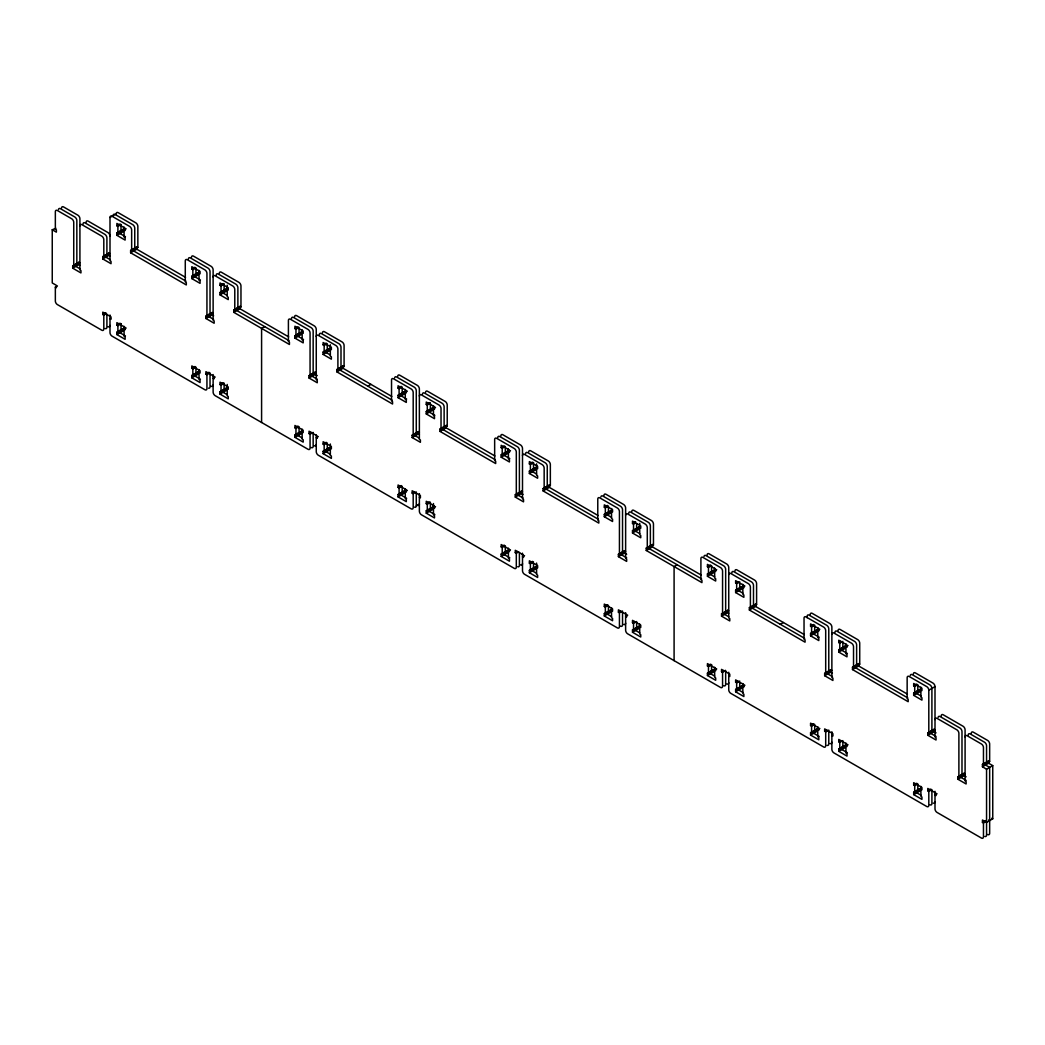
<?xml version="1.0" encoding="UTF-8"?>
<svg xmlns="http://www.w3.org/2000/svg" width="1045" height="1045" viewBox="0 0 1045 1045"><rect width="100%" height="100%" fill="white"/><g stroke="black" fill="none" stroke-linecap="round" stroke-linejoin="round"><path stroke-width="1.5" d="M261.59 422.48L261.59 328.404L264.685 326.615M674.09 660.636L674.09 566.56L677.186 564.77M105.872 313.918L103.808 315.107L103.808 329.005A2.913 1.685 60 0 1 101.744 330.194L57.41 304.591A2.913 1.685 60 0 1 55.346 301.012L55.346 287.127L56.378 287.715L56.378 285.337L52.25 282.96L52.25 229.769L55.855 228.28M102.776 256.561L103.808 257.161L109.999 253.582L108.967 252.981L102.776 256.561L102.776 258.938L111.031 263.706L111.031 261.328L109.999 260.727L109.999 217.464L112.063 216.276L129.593 226.399A2.913 1.685 60 0 1 131.657 229.965L131.657 251.009L130.625 250.408L130.625 252.785L186.31 284.945L186.31 282.555L185.278 281.967L185.278 260.923A2.913 1.685 60 0 1 187.342 259.735L204.872 269.858A2.913 1.685 60 0 1 206.936 273.424L206.936 316.7L205.904 316.099L205.904 318.477L214.16 323.245L214.16 320.867L213.128 320.266L213.128 269.858A2.913 1.685 60 0 0 211.064 266.279L193.534 256.169A2.913 1.685 60 0 0 191.47 257.357M124.094 227.105L124.094 237.111L125.126 237.711L125.126 240.089L116.87 235.321L116.87 232.944L123.062 229.364L125.126 230.566L125.126 228.176L116.87 223.421L116.87 225.798L119.966 224.009L120.998 224.61L120.998 231.755L119.966 231.154L119.966 233.531L125.465 236.719M116.87 225.798L117.902 226.399L120.998 224.61M116.87 232.944L117.902 233.531L126.158 228.777M116.87 235.321L123.062 231.755L123.062 229.364M72.706 265.783L78.884 262.217L79.916 262.817L73.738 266.384L72.706 265.783L72.706 268.173L80.948 272.928L80.948 270.55L79.916 269.963L79.916 218.758A2.913 1.685 60 0 0 77.852 215.179L63.588 206.949A2.913 1.685 60 0 0 61.537 208.138M72.706 268.173L78.884 264.594L79.916 265.195M102.776 258.938L108.967 255.372L109.999 255.96M55.346 287.127L57.41 285.938M130.625 250.408L136.817 246.829L137.849 247.43L137.849 226.399A2.913 1.685 60 0 0 135.785 222.82L118.255 212.697A2.913 1.685 60 0 0 116.191 213.885L113.095 215.675A2.913 1.685 60 0 1 115.159 214.486L132.689 224.61A2.913 1.685 60 0 1 134.753 228.176L134.753 249.219L133.721 248.619L133.721 251.009L185.932 281.144M131.657 251.009L137.849 247.43M130.625 252.785L136.817 249.219L185.54 277.343M109.999 318.686L111.031 319.274L111.031 316.896L102.776 312.128L102.776 314.506L105.872 312.729M199.033 270.368L199.033 280.373L200.065 280.974L200.065 283.352L191.81 278.584L191.81 276.207L198.001 272.64L200.065 273.829L200.065 271.439L191.81 266.684L191.81 269.061L194.906 267.272M191.81 269.061L192.842 269.662L195.938 267.873L195.938 275.018L194.906 274.417L194.906 276.807L200.405 279.982M191.81 276.207L192.842 276.807L199.033 273.228M191.81 278.584L198.001 275.018L198.001 272.64M124.094 326.34L124.094 336.346L125.126 336.934L125.126 339.325L116.87 334.557L116.87 332.179L123.062 328.6L125.126 329.789L125.126 327.412L116.87 322.644L116.87 325.034L119.966 323.245L120.998 323.845L120.998 330.991L119.966 330.39L119.966 332.767L125.465 335.941M116.87 325.034L117.902 325.622L120.998 323.845M116.87 332.179L117.902 332.767L126.158 328.012M116.87 334.557L123.062 330.991L123.062 328.6M227.222 285.22L227.222 296.649L228.254 297.25L228.254 299.628L219.999 294.86L219.999 292.482L226.19 288.903L228.254 290.105L228.254 287.715L219.999 282.96L219.999 285.337L223.094 283.548L224.126 284.149L224.126 291.294L223.094 290.693L223.094 293.07L227.222 295.461M219.999 285.337L221.031 285.938L224.126 284.149M219.999 292.482L221.031 293.07L227.222 289.504M219.999 294.86L226.19 291.294L226.19 288.903M205.904 316.099L212.096 312.52L213.128 313.121L206.936 316.7M205.904 318.477L212.096 314.911L213.637 315.799M310.065 376.239L316.256 372.66L315.224 372.059L309.033 375.638L310.065 376.239L310.065 332.963A2.913 1.685 60 0 0 308.001 329.397L290.471 319.274A2.913 1.685 60 0 0 288.407 320.462L288.407 341.506L289.439 342.094L289.439 344.484L233.753 312.324L233.753 309.947L239.932 306.368L240.964 306.969L240.964 285.938A2.913 1.685 60 0 0 238.9 282.359L221.37 272.236A2.913 1.685 60 0 0 219.319 273.215M233.753 309.947L234.785 310.548L240.964 306.969M233.753 312.324L239.932 308.758L288.668 336.882M199.033 369.603L199.033 379.609L200.065 380.197L200.065 382.588L191.81 377.82L191.81 375.442L198.001 371.863L200.065 373.052L200.065 370.675L191.81 365.92L191.81 368.297L194.906 366.508M191.81 368.297L192.842 368.885L195.938 367.108L195.938 374.254L194.906 373.653L194.906 376.03L200.405 379.204M191.81 375.442L192.842 376.03L199.033 372.464M191.81 377.82L198.001 374.254L198.001 371.863M215.192 377.023L213.128 378.225L214.16 378.812L214.16 376.435L205.904 371.667L205.904 374.045L209 372.268M205.904 374.045L206.936 374.646L210.032 372.856M303.533 339.52L298.034 336.346L298.034 333.956L299.066 334.557L299.066 327.412L295.97 329.201L294.938 328.6L298.034 326.811M302.162 329.906L302.162 339.912L303.194 340.513L303.194 342.891L294.938 338.123L294.938 335.745L301.13 332.179L303.194 333.368L303.194 330.978L294.938 326.223L294.938 328.6M294.938 335.745L295.97 336.346L302.162 332.767M294.938 338.123L301.13 334.557L301.13 332.179M227.222 384.455L227.222 395.885L228.254 396.473L228.254 398.863L219.999 394.096L219.999 391.718L226.19 388.139L228.254 389.328L228.254 386.95L219.999 382.183L219.999 384.573L223.094 382.784L224.126 383.384L224.126 390.516L223.094 389.929L223.094 392.306L227.222 394.697M219.999 384.573L221.031 385.161L224.126 383.384M219.999 391.718L221.031 392.306L227.222 388.74M219.999 394.096L226.19 390.53L226.19 388.139M323.127 344.876L323.127 342.499L331.369 347.253L331.369 349.644L329.319 348.442L323.127 352.021L324.159 352.609L324.159 345.477L323.127 344.876L326.223 343.087M324.159 345.477L326.223 344.275M324.159 352.609L330.338 349.043M330.338 344.759L330.338 356.188L331.369 356.789L331.369 359.166L323.127 354.399L329.319 350.833L329.319 348.442M294.599 316.896A2.913 1.685 60 0 1 296.662 315.695L314.192 325.818A2.913 1.685 60 0 1 316.256 329.397L316.256 379.805L317.275 380.406L317.275 382.784L309.033 378.016L315.224 374.45L315.224 372.059M397.714 376.435A2.913 1.685 60 0 1 399.778 375.233L417.308 385.357A2.913 1.685 60 0 1 419.372 388.936L419.372 439.344L420.403 439.945L420.403 442.322L412.161 437.555L412.161 435.177L413.193 435.778L413.193 392.502A2.913 1.685 60 0 0 411.129 388.936L393.599 378.812A2.913 1.685 60 0 0 391.535 380.001L391.535 401.045L392.567 401.633L392.567 404.023L336.869 371.863L336.869 369.486L343.06 365.907L344.092 366.508L344.092 345.477A2.913 1.685 60 0 0 342.028 341.898L324.499 331.774A2.913 1.685 60 0 0 322.448 332.754M336.869 369.486L337.901 370.074L344.092 366.508M336.869 371.863L343.06 368.297L391.784 396.421M302.162 437.959L298.034 435.569L298.034 433.192L299.066 433.793L299.066 426.647L295.97 428.424L294.938 427.836L298.034 426.046M367.814 386.154L370.91 384.364M302.162 429.142L302.162 439.148L303.194 439.736L303.194 442.126L294.938 437.359L294.938 434.981L301.13 431.402L303.194 432.591L303.194 430.213L294.938 425.459L294.938 427.836M294.938 434.981L295.97 435.569L302.162 432.003M294.938 437.359L301.13 433.793L301.13 431.402M318.307 436.562L316.256 437.764L317.275 438.351L317.275 435.974L309.033 431.206L309.033 433.584L311.096 432.395M213.128 374.541L213.128 392.11A2.913 1.685 60 0 0 215.192 395.689L308.001 449.272A2.913 1.685 60 0 0 310.065 448.083L310.065 434.184L313.16 432.395M398.067 388.139L398.067 385.762L406.309 390.516L406.309 392.907L404.245 391.718L398.067 395.284L399.099 395.885L399.099 388.74L398.067 388.139L401.162 386.35M399.099 388.74L402.181 386.95L402.181 394.096L401.162 393.495L401.162 395.885L406.662 399.059M399.099 395.885L407.341 391.117M405.277 389.445L405.277 399.451L406.309 400.052L406.309 402.429L398.067 397.662L404.245 394.096L404.245 391.718M323.127 444.112L323.127 441.721L331.369 446.489L331.369 448.867L329.319 447.678L323.127 451.257L324.159 451.845L324.159 444.7L323.127 444.112L326.223 442.322M324.159 444.7L326.223 443.511M324.159 451.845L330.338 448.279M330.338 443.994L330.338 455.424L331.369 456.012L331.369 458.402L323.127 453.634L329.319 450.055L329.319 447.678M433.466 405.721L433.466 415.727L434.498 416.328L434.498 418.705L426.255 413.938L426.255 411.56L432.434 407.981L434.498 409.183L434.498 406.792L426.255 402.038L426.255 404.415L429.338 402.625L430.37 403.226L430.37 410.372L429.338 409.771L429.338 412.148L434.838 415.335M426.255 404.415L427.287 405.003L430.37 403.226M426.255 411.56L427.287 412.148L435.53 407.393M426.255 413.938L432.434 410.372L432.434 407.981M412.161 435.177L418.34 431.598L419.372 432.199L413.193 435.778M412.161 437.555L418.34 433.988L419.372 434.576M500.842 435.974A2.913 1.685 60 0 1 502.906 434.772L520.436 444.896A2.913 1.685 60 0 1 522.5 448.475L522.5 498.883L523.532 499.484L523.532 501.861L515.276 497.093L515.276 494.716L516.308 495.304L516.308 452.041A2.913 1.685 60 0 0 514.245 448.475L496.715 438.351A2.913 1.685 60 0 0 494.651 439.54L494.651 460.584L495.683 461.172L495.683 463.562L439.997 431.402L439.997 429.025L446.189 425.446L447.221 426.046L447.221 405.016A2.913 1.685 60 0 0 445.157 401.437L427.627 391.313A2.913 1.685 60 0 0 425.576 392.293M439.997 429.025L441.029 429.613L447.221 426.046M439.997 431.402L446.189 427.836L494.912 455.96M398.067 487.375L398.067 484.998L406.309 489.752L406.309 492.13L404.245 490.941L398.067 494.52L399.099 495.108L399.099 487.963L398.067 487.375L401.162 485.585M399.099 487.963L402.181 486.186L402.181 493.331L401.162 492.731L401.162 495.108L398.067 496.897L406.309 501.665L406.309 499.275L405.277 498.687L405.277 488.681M399.099 495.108L407.341 490.353M419.372 497.289L420.403 497.89L420.403 495.513L412.161 490.745L412.161 493.122L414.225 491.934M412.161 493.122L413.193 493.723L416.276 491.934L416.276 505.832A2.913 1.685 60 0 1 414.408 507.112M508.406 448.984L508.406 458.99L509.437 459.591L509.437 461.968L501.182 457.201L501.182 454.823L507.374 451.257L509.437 452.446L509.437 450.055L501.182 445.301L501.182 447.678L504.278 445.888M501.182 447.678L502.214 448.279L505.31 446.489L505.31 453.634L504.278 453.034L504.278 455.424L509.777 458.598M501.182 454.823L502.214 455.424L510.469 450.656M416.276 505.832L419.372 504.043A2.913 1.685 60 0 1 417.308 505.231M501.182 457.201L507.374 453.634L507.374 451.257M433.466 503.533L433.466 514.963L434.498 515.551L434.498 517.941L426.255 513.173L426.255 510.796L432.434 507.217L434.498 508.406L434.498 506.028L426.255 501.26L426.255 503.651L429.338 501.861L430.37 502.462L430.37 509.594L429.338 509.006L429.338 511.384L434.838 514.558M426.255 503.651L427.287 504.239L430.37 502.462M426.255 510.796L427.287 511.384L435.53 506.629M426.255 513.173L432.434 509.594L432.434 507.217M536.594 463.836L536.594 475.266L537.626 475.854L537.626 478.244L529.371 473.476L529.371 471.099L535.562 467.52L537.626 468.722L537.626 466.331L529.371 461.577L529.371 463.954L532.467 462.164L533.499 462.765L533.499 469.91L532.467 469.309L532.467 471.687L536.594 474.077M529.371 463.954L530.403 464.542L533.499 462.765M529.371 471.099L530.403 471.687L536.594 468.121M529.371 473.476L535.562 469.91L535.562 467.52M515.276 494.716L521.468 491.137L522.5 491.738L516.308 495.304M515.276 497.093L521.468 493.527L523.009 494.416M603.971 495.513A2.913 1.685 60 0 1 606.035 494.311L623.565 504.435A2.913 1.685 60 0 1 625.628 508.014L625.628 558.422L626.66 559.023L626.66 561.4L618.405 556.632L618.405 554.255L619.437 554.843L619.437 511.58A2.913 1.685 60 0 0 617.373 508.014L599.843 497.89A2.913 1.685 60 0 0 597.779 499.079L597.779 520.123L598.811 520.71L598.811 523.101L543.126 490.941L543.126 488.564L549.317 484.984L550.349 485.585L550.349 464.542A2.913 1.685 60 0 0 548.285 460.976L530.755 450.852A2.913 1.685 60 0 0 528.692 452.041M543.126 488.564L544.158 489.151L550.349 485.585M543.126 490.941L549.317 487.375L598.04 515.498M508.406 548.22L508.406 558.226L509.437 558.814L509.437 561.204L501.182 556.436L501.182 554.059L507.374 550.48L509.437 551.669L509.437 549.291L501.182 544.536L501.182 546.914L504.278 545.124M501.182 546.914L502.214 547.502L505.31 545.725L505.31 552.87L504.278 552.269L504.278 554.647L509.777 557.821M501.182 554.059L502.214 554.647L510.469 549.892M501.182 556.436L507.374 552.87L507.374 550.48M524.564 555.64L522.5 556.828L523.532 557.429L523.532 555.052L515.276 550.284L515.276 552.661L517.34 551.473M515.276 552.661L516.308 553.262L518.372 552.073M611.534 508.523L611.534 518.529L612.566 519.13L612.566 521.507L604.31 516.739L604.31 514.362L610.502 510.796L612.566 511.985L612.566 509.594L604.31 504.839L604.31 507.217L607.406 505.427M604.31 507.217L605.342 507.818L608.438 506.028L608.438 513.173L607.406 512.572L607.406 514.963L611.534 517.34M604.31 514.362L605.342 514.963L611.534 511.384M604.31 516.739L610.502 513.173L610.502 510.796M529.371 563.19L532.467 561.4L533.499 561.988L530.403 563.778L529.371 563.19L529.371 560.799L537.626 565.567L537.626 567.944L535.562 566.756L529.371 570.335L529.371 572.712L537.626 577.48L537.626 575.09L536.594 574.502L536.594 563.072M529.371 570.335L530.403 570.923L536.594 567.357M529.371 572.712L535.562 569.133L535.562 566.756M632.499 523.493L632.499 521.115L640.755 525.87L640.755 528.261L638.691 527.059L632.499 530.638L633.531 531.226L633.531 524.081L632.499 523.493L635.595 521.703M633.531 524.081L635.595 522.892M633.531 531.226L639.723 527.66M639.723 523.375L639.723 534.805L640.755 535.406L640.755 537.783L632.499 533.015L638.691 529.449L638.691 527.059M618.405 554.255L624.596 550.676L625.628 551.277L619.437 554.843M618.405 556.632L624.596 553.066L626.66 554.255M722.565 614.382L728.744 610.816L727.725 610.215L721.533 613.794L722.565 614.382L722.565 571.119A2.913 1.685 60 0 0 720.501 567.553L702.971 557.429A2.913 1.685 60 0 0 700.908 558.618L700.908 579.661L701.94 580.249L701.94 582.64L646.254 550.48L646.254 548.102L652.433 544.523L653.465 545.124L653.465 524.081A2.913 1.685 60 0 0 651.401 520.514L633.871 510.391A2.913 1.685 60 0 0 631.807 511.58M646.254 548.102L647.286 548.69L653.465 545.124M646.254 550.48L652.433 546.914L701.169 575.037M611.534 607.759L611.534 617.765L612.566 618.353L612.566 620.743L604.31 615.975L604.31 613.598L610.502 610.019L612.566 611.207L612.566 608.83L604.31 604.062L604.31 606.453L607.406 604.663M604.31 606.453L605.342 607.04L607.406 605.852M604.31 613.598L605.342 614.186L611.534 610.62M604.31 615.975L610.502 612.409L610.502 610.019M627.692 615.178L625.628 616.367L626.66 616.968L626.66 614.591L618.405 609.823L618.405 612.2L620.469 611.011M618.405 612.2L619.437 612.801L622.533 611.011M707.439 566.756L707.439 564.378L715.681 569.133L715.681 571.524L713.63 570.335L707.439 573.901L708.471 574.502L708.471 567.357L707.439 566.756L710.535 564.966M708.471 567.357L710.535 566.155M708.471 574.502L716.713 569.734M714.662 568.062L714.662 578.068L715.681 578.669L715.681 581.046L707.439 576.278L713.63 572.712L713.63 570.335M632.499 622.729L632.499 620.338L640.755 625.106L640.755 627.483L638.691 626.295L632.499 629.874L633.531 630.462L633.531 623.316L632.499 622.729L634.563 621.527M633.531 623.316L636.627 621.527L636.627 628.672L635.595 628.084L635.595 630.462L639.723 632.852M633.531 630.462L639.723 626.895M639.723 624.035L639.723 634.041L640.755 634.628L640.755 637.019L632.499 632.251L638.691 628.672L638.691 626.295M735.628 583.032L735.628 580.654L743.87 585.409L743.87 587.799L741.806 586.598L735.628 590.177L736.66 590.765L736.66 583.619L735.628 583.032L737.692 581.843M736.66 583.619L739.755 581.843M736.66 590.765L744.902 586.01M742.838 584.338L742.838 594.344L743.87 594.932L743.87 597.322L735.628 592.554L741.806 588.988L741.806 586.598M707.099 555.052A2.913 1.685 60 0 1 709.15 553.85L726.693 563.973A2.913 1.685 60 0 1 728.744 567.553L728.744 617.961L729.776 618.562L729.776 620.939L721.533 616.171L727.725 612.605L727.725 610.215M810.215 614.591A2.913 1.685 60 0 1 812.279 613.389L829.808 623.512A2.913 1.685 60 0 1 831.872 627.091L831.872 677.5L832.904 678.101L832.904 680.478L824.662 675.71L824.662 673.333L825.694 673.92L825.694 630.658A2.913 1.685 60 0 0 823.63 627.091L806.1 616.968A2.913 1.685 60 0 0 804.036 618.157L804.036 639.2L805.068 639.788L805.068 642.179L749.369 610.019L749.369 607.641L755.561 604.062L756.593 604.663L756.593 583.619A2.913 1.685 60 0 0 754.529 580.053L736.999 569.93A2.913 1.685 60 0 0 734.935 571.119M749.369 607.641L750.401 608.229L756.593 604.663M749.369 610.019L755.561 606.453L804.284 634.576M707.439 665.992L707.439 663.601L715.681 668.369L715.681 670.746L713.63 669.558L707.439 673.137L708.471 673.725L708.471 666.579L707.439 665.992L710.535 664.202L711.567 664.803L711.567 671.948L710.535 671.347L710.535 673.725L714.662 676.115M780.315 624.309L783.41 622.52M708.471 666.579L711.567 664.803M708.471 673.725L716.713 668.97M714.662 667.298L714.662 677.304L715.681 677.891L715.681 680.282L707.439 675.514L713.63 671.948L713.63 669.558M625.628 612.697L625.628 630.266A2.913 1.685 60 0 0 627.692 633.832L720.501 687.427A2.913 1.685 60 0 0 722.565 686.238L722.565 672.34L721.533 671.739L723.597 670.55M722.565 672.34L725.334 670.368M817.778 627.601L817.778 637.607L818.81 638.208L818.81 640.585L810.567 635.817L810.567 633.44L816.746 629.874L818.81 631.062L818.81 628.672L810.567 623.917L810.567 626.295L813.663 624.505M810.567 626.295L811.599 626.895L813.663 625.694M810.567 633.44L811.599 634.041L819.842 629.273M810.567 635.817L816.746 632.251L816.746 629.874M735.628 682.267L735.628 679.877L743.87 684.645L743.87 687.022L741.806 685.833L735.628 689.413L736.66 690L736.66 682.855L735.628 682.267L737.692 681.066M736.66 682.855L739.755 681.066M736.66 690L744.902 685.246M742.838 683.574L742.838 693.58L743.87 694.167L743.87 696.558L735.628 691.79L741.806 688.211L741.806 685.833M845.967 643.877L845.967 653.883L846.999 654.47L846.999 656.861L838.756 652.093L838.756 649.716L844.935 646.137L846.999 647.338L846.999 644.948L838.756 640.193L838.756 642.57L840.807 641.382M838.756 642.57L839.788 643.158L842.871 641.382M838.756 649.716L839.788 650.303L848.031 645.549M838.756 652.093L844.935 648.527L844.935 646.137M824.662 673.333L830.84 669.754L831.872 670.354L825.694 673.92M824.662 675.71L830.84 672.144L832.395 673.032M913.343 674.13A2.913 1.685 60 0 1 915.407 672.928L932.937 683.051A2.913 1.685 60 0 1 935.001 686.63L935.001 737.038L936.033 737.626L936.033 740.017L927.777 735.249L927.777 732.872L928.809 733.459L928.809 690.196A2.913 1.685 60 0 0 926.745 686.63L909.215 676.507A2.913 1.685 60 0 0 907.151 677.696L907.151 698.739L908.183 699.327L908.183 701.704L852.498 669.558L852.498 667.18L858.69 663.601L859.721 664.202L859.721 643.158A2.913 1.685 60 0 0 857.658 639.592L840.128 629.469A2.913 1.685 60 0 0 838.064 630.658M852.498 667.18L853.53 667.768L859.721 664.202M852.498 669.558L858.69 665.992L907.413 694.115M817.778 726.837L817.778 736.843L818.81 737.43L818.81 739.821L810.567 735.053L810.567 732.676L816.746 729.096L818.81 730.285L818.81 727.908L810.567 723.14L810.567 725.53L813.663 723.741M810.567 725.53L811.599 726.118L813.663 724.93M810.567 732.676L811.599 733.263L819.842 728.509M810.567 735.053L816.746 731.487L816.746 729.096M831.872 735.445L832.904 736.046L832.904 733.668L824.662 728.901L824.662 731.278L826.726 730.089M824.662 731.278L825.694 731.879L828.776 730.089L828.776 743.988A2.913 1.685 60 0 1 827.091 745.346M920.906 687.14L920.906 697.146L921.938 697.746L921.938 700.124L913.683 695.356L913.683 692.979L919.874 689.413L921.938 690.601L921.938 688.211L913.683 683.456L913.683 685.833L916.779 684.044M913.683 685.833L914.715 686.434L916.779 685.233M913.683 692.979L914.715 693.58L920.906 690M913.683 695.356L919.874 691.79L919.874 689.413M845.967 743.113L845.967 753.118L846.999 753.706L846.999 756.097L838.756 751.329L838.756 748.952L844.935 745.372L846.999 746.561L846.999 744.184L838.756 739.416L838.756 741.806L840.807 740.605M928.809 690.196L935.001 686.63M838.756 741.806L839.788 742.394L842.871 740.605M838.756 748.952L839.788 749.539L848.031 744.785M838.756 751.329L844.935 747.75L844.935 745.372M927.777 732.872L933.969 729.292L935.001 729.893L928.809 733.459M927.777 735.249L933.969 731.683L936.033 732.872M920.906 786.376L920.906 796.381L921.938 796.969L921.938 799.36L913.683 794.592L913.683 792.214L919.874 788.635L921.938 789.824L921.938 787.447L913.683 782.679L913.683 785.069L916.779 783.28M913.683 785.069L914.715 785.657L916.779 784.468M913.683 792.214L914.715 792.802L920.906 789.236M913.683 794.592L919.874 791.026L919.874 788.635M937.065 793.795L935.001 794.984L936.033 795.585L936.033 793.207L927.777 788.439L927.777 790.817L930.873 789.04M927.777 790.817L928.809 791.418L931.905 789.628M957.86 776.827L964.052 773.261L965.084 773.849L958.892 777.428L957.86 776.827L957.86 779.217L966.116 783.972L966.116 781.595L965.084 780.994L965.084 729.789A2.913 1.685 60 0 0 963.02 726.223L943.256 714.806A2.913 1.685 60 0 0 941.192 715.995M985.526 821.788L983.463 822.977L982.444 822.376L982.444 819.998L986.558 822.376L992.75 818.81L992.75 765.619L986.558 769.185L982.444 766.808L982.444 764.431L988.622 760.851L989.654 761.452L989.654 743.988A2.913 1.685 60 0 0 987.59 740.409L973.326 732.179A2.913 1.685 60 0 0 971.262 733.368M957.86 779.217L964.052 775.638L966.116 776.827M982.444 764.431L983.463 765.018L989.654 761.452M982.444 766.808L988.622 763.229L992.75 765.619M982.444 822.376L985.526 820.586M330.338 355L326.223 352.609L326.223 350.232L327.255 350.833L327.255 343.687M639.723 533.616L635.595 531.226L635.595 528.848L636.627 529.449L636.627 523.728M714.662 576.879L710.535 574.502L710.535 572.111L711.567 572.712L711.567 565.567M742.838 593.155L738.724 590.765L738.724 588.387L739.755 588.988L739.755 583.267M819.162 637.215L813.663 634.041L813.663 631.65L814.682 632.251L814.682 625.106M847.338 653.491L841.839 650.303L841.839 647.926L842.871 648.527L842.871 642.806M920.906 695.957L916.779 693.58L916.779 691.189L917.81 691.79L917.81 684.645M289.047 340.683L236.849 310.548L236.849 308.157L237.881 308.758L237.881 287.715A2.913 1.685 60 0 0 235.817 284.149L218.274 274.025A2.913 1.685 60 0 0 216.224 275.214M392.175 400.222L339.965 370.074L339.965 367.696L340.997 368.297L340.997 347.253A2.913 1.685 60 0 0 338.933 343.687L321.403 333.564A2.913 1.685 60 0 0 319.339 334.753M495.304 459.761L443.093 429.613L443.093 427.235L444.125 427.836L444.125 406.792A2.913 1.685 60 0 0 442.061 403.226L424.531 393.103A2.913 1.685 60 0 0 422.467 394.292M598.419 519.3L546.221 489.151L546.221 486.774L547.253 487.375L547.253 466.331A2.913 1.685 60 0 0 545.19 462.765L527.66 452.642A2.913 1.685 60 0 0 525.596 453.83M701.548 578.839L649.35 548.69L649.35 546.313L650.369 546.914L650.369 525.87A2.913 1.685 60 0 0 648.318 522.304L630.775 512.181A2.913 1.685 60 0 0 628.724 513.369M804.676 638.377L752.465 608.229L752.465 605.852L753.497 606.453L753.497 585.409A2.913 1.685 60 0 0 751.433 581.843L733.904 571.719A2.913 1.685 60 0 0 731.84 572.908M907.805 697.916L855.594 667.768L855.594 665.391L856.626 665.992L856.626 644.948A2.913 1.685 60 0 0 854.562 641.382L837.032 631.258A2.913 1.685 60 0 0 834.968 632.447M315.224 374.45L317.275 375.638M727.725 612.605L728.744 613.193M109.999 259.539L105.872 257.161L105.872 254.771L106.903 255.372L106.903 237.907A2.913 1.685 60 0 0 104.84 234.328L85.076 222.925A2.913 1.685 60 0 0 83.012 224.113M213.637 319.378L209 316.7L209 314.31L210.032 314.911L210.032 271.648A2.913 1.685 60 0 0 207.968 268.069L190.438 257.945A2.913 1.685 60 0 0 188.374 259.134M317.275 379.204L312.128 376.239L312.128 373.849L313.16 374.45L313.16 331.187A2.913 1.685 60 0 0 311.096 327.608L293.567 317.484A2.913 1.685 60 0 0 291.503 318.673M419.372 438.155L415.244 435.778L415.244 433.388L416.276 433.988L416.276 390.725A2.913 1.685 60 0 0 414.225 387.146L396.682 377.023A2.913 1.685 60 0 0 394.657 377.807M523.009 497.995L518.372 495.317L518.372 492.926L519.404 493.527L519.404 450.264A2.913 1.685 60 0 0 517.34 446.685L499.81 436.562A2.913 1.685 60 0 0 497.747 437.75M626.66 557.821L621.501 554.843L621.501 552.465L622.533 553.066L622.533 509.803A2.913 1.685 60 0 0 620.469 506.224L602.939 496.101A2.913 1.685 60 0 0 600.914 496.884M728.744 616.772L724.629 614.382L724.629 612.004L725.661 612.605L725.661 569.342A2.913 1.685 60 0 0 723.597 565.763L706.067 555.64A2.913 1.685 60 0 0 704.03 556.423M832.395 676.611L827.744 673.92L827.744 671.543L828.776 672.144L828.776 628.881A2.913 1.685 60 0 0 826.726 625.302L809.183 615.178A2.913 1.685 60 0 0 807.119 616.367L807.119 617.686M936.033 736.438L930.873 733.459L930.873 731.082L931.905 731.683L931.905 688.42A2.913 1.685 60 0 0 929.841 684.841L912.311 674.717A2.913 1.685 60 0 0 910.286 675.501M52.25 229.769L56.378 232.147L56.378 229.769L55.346 229.168L55.346 211.704A2.913 1.685 60 0 1 57.41 210.515L71.674 218.758A2.913 1.685 60 0 1 73.738 222.324L73.738 266.384M79.916 268.761L75.802 266.384L75.802 264.006L76.834 264.594L76.834 220.534A2.913 1.685 60 0 0 74.77 216.968L60.505 208.726A2.913 1.685 60 0 0 58.468 209.509M966.116 780.406L960.956 777.428L960.956 775.037L961.988 775.638L961.988 731.578A2.913 1.685 60 0 0 959.924 728.012L940.16 716.596A2.913 1.685 60 0 0 938.123 717.366M991.718 818.209L992.75 818.81M988.622 819.998L989.654 820.586M102.776 314.506L103.808 315.107M309.033 433.584L310.065 434.184M728.744 675.906L729.776 676.507L729.776 674.13L721.533 669.362L721.533 671.739M330.338 454.235L326.223 451.845L326.223 449.468L327.255 450.055L327.255 442.923M406.662 498.282L401.162 495.108L404.245 493.331L404.245 490.941M536.594 573.313L532.467 570.923L532.467 568.545L533.499 569.133L533.499 563.425M611.534 616.576L607.406 614.186L607.406 611.808L608.438 612.409L608.438 605.264M742.838 692.391L738.724 690L738.724 687.623L739.755 688.211L739.755 682.503M819.162 736.438L813.663 733.263L813.663 730.886L814.682 731.487L814.682 724.342M847.338 752.713L841.839 749.539L841.839 747.162L842.871 747.75L842.871 742.041M920.906 795.193L916.779 792.802L916.779 790.425L917.81 791.026L917.81 783.881M988.622 760.851L988.622 763.229M986.558 769.185L986.558 835.073A2.913 1.685 60 0 1 984.873 836.444M983.463 765.018L983.463 747.554A2.913 1.685 60 0 0 981.412 743.988L967.147 735.745A2.913 1.685 60 0 0 965.084 736.934M983.463 822.977L983.463 836.862A2.913 1.685 60 0 1 981.412 838.051L937.065 812.448A2.913 1.685 60 0 1 935.001 808.882L935.001 791.313M964.052 773.261L964.052 775.638M958.892 777.428L958.892 733.368A2.913 1.685 60 0 0 956.828 729.789L937.065 718.385A2.913 1.685 60 0 0 935.001 719.574M933.969 729.292L933.969 731.683M931.905 790.503L931.905 803.527A2.913 1.685 60 0 1 929.841 804.715M928.809 791.418L928.809 805.316A2.913 1.685 60 0 1 926.745 806.505L833.936 752.909A2.913 1.685 60 0 1 831.872 749.343L831.872 731.774M914.715 686.434L914.715 693.58M914.715 785.657L914.715 792.802M858.69 663.601L858.69 665.992M853.53 667.768L853.53 646.737A2.913 1.685 60 0 0 851.466 643.158L833.936 633.048A2.913 1.685 60 0 0 831.872 634.237M839.788 643.158L839.788 650.303M839.788 742.394L839.788 749.539M830.84 669.754L830.84 672.144M825.694 731.879L825.694 745.777A2.913 1.685 60 0 1 823.63 746.966L730.808 693.371A2.913 1.685 60 0 1 728.744 689.804L728.744 672.235M811.599 626.895L811.599 634.041M811.599 726.118L811.599 733.263M755.561 604.062L755.561 606.453M750.401 608.229L750.401 587.199A2.913 1.685 60 0 0 748.338 583.619L730.808 573.509A2.913 1.685 60 0 0 728.744 574.698M735.628 590.177L735.628 592.554M735.628 689.413L735.628 691.79M725.661 670.55L725.661 684.449A2.913 1.685 60 0 1 723.597 685.638M721.533 613.794L721.533 616.171M707.439 573.901L707.439 576.278M707.439 673.137L707.439 675.514M652.433 544.523L652.433 546.914M647.286 548.69L647.286 527.66A2.913 1.685 60 0 0 645.222 524.081L627.692 513.97A2.913 1.685 60 0 0 625.628 515.159M632.499 530.638L632.499 533.015M632.499 629.874L632.499 632.251M624.596 550.676L624.596 553.066M622.533 611.887L622.533 624.91A2.913 1.685 60 0 1 620.469 626.099M619.437 612.801L619.437 626.7A2.913 1.685 60 0 1 617.373 627.888L524.564 574.293A2.913 1.685 60 0 1 522.5 570.727L522.5 553.158M605.342 507.818L605.342 514.963M605.342 607.04L605.342 614.186M549.317 484.984L549.317 487.375M544.158 489.151L544.158 468.121A2.913 1.685 60 0 0 542.094 464.542L524.564 454.431A2.913 1.685 60 0 0 522.5 455.62M530.403 464.542L530.403 471.687M530.403 563.778L530.403 570.923M521.468 491.137L521.468 493.527M519.404 552.348L519.404 565.371A2.913 1.685 60 0 1 517.719 566.743M516.308 553.262L516.308 567.161A2.913 1.685 60 0 1 514.245 568.349L421.435 514.767A2.913 1.685 60 0 1 419.372 511.188L419.372 493.619M502.214 448.279L502.214 455.424M502.214 547.502L502.214 554.647M446.189 425.446L446.189 427.836M441.029 429.613L441.029 408.582A2.913 1.685 60 0 0 438.965 405.003L421.435 394.892A2.913 1.685 60 0 0 419.372 396.081M427.287 405.003L427.287 412.148M427.287 504.239L427.287 511.384M418.34 431.598L418.34 433.988M413.193 493.723L413.193 507.622A2.913 1.685 60 0 1 411.129 508.81L318.307 455.228A2.913 1.685 60 0 1 316.256 451.649L316.256 434.955M398.067 395.284L398.067 397.662M398.067 494.52L398.067 496.897M343.06 365.907L343.06 368.297M337.901 370.074L337.901 349.043A2.913 1.685 60 0 0 335.85 345.464L318.307 335.354A2.913 1.685 60 0 0 316.256 336.542M323.127 352.021L323.127 354.399M323.127 451.257L323.127 453.634M313.16 433.27L313.16 446.293A2.913 1.685 60 0 1 311.096 447.482M309.033 375.638L309.033 378.016M295.97 329.201L295.97 336.346M295.97 428.424L295.97 435.569M239.932 306.368L239.932 308.758M234.785 310.548L234.785 289.504A2.913 1.685 60 0 0 232.721 285.938L215.192 275.815A2.913 1.685 60 0 0 213.128 277.003M221.031 285.938L221.031 293.07M221.031 385.161L221.031 392.306M212.096 312.52L212.096 314.911M210.032 373.731L210.032 386.754A2.913 1.685 60 0 1 208.53 388.178M206.936 374.646L206.936 388.544A2.913 1.685 60 0 1 204.872 389.733L112.063 336.15A2.913 1.685 60 0 1 109.999 332.571L109.999 315.002M192.842 269.662L192.842 276.807M192.842 368.885L192.842 376.03M136.817 246.829L136.817 249.219M117.902 226.399L117.902 233.531M117.902 325.622L117.902 332.767M108.967 252.981L108.967 255.372M106.903 314.192L106.903 327.216A2.913 1.685 60 0 1 105.022 328.496M103.808 257.161L103.808 239.697A2.913 1.685 60 0 0 101.744 236.118L81.98 224.701A2.913 1.685 60 0 0 79.916 225.903M78.884 262.217L78.884 264.594M316.256 444.504A2.913 1.685 60 0 1 314.192 445.692M213.128 384.965A2.913 1.685 60 0 1 211.064 386.154M109.999 325.426A2.913 1.685 60 0 1 107.935 326.615M86.108 222.324A2.913 1.685 60 0 1 88.172 221.135L107.935 232.552A2.913 1.685 60 0 1 109.999 236.118M728.744 682.659A2.913 1.685 60 0 1 726.876 683.952M625.628 623.12A2.913 1.685 60 0 1 623.747 624.414M522.5 563.582A2.913 1.685 60 0 1 520.619 564.875M968.166 735.157A2.913 1.685 60 0 1 970.23 733.956L984.494 742.198A2.913 1.685 60 0 1 986.558 745.764L986.558 763.229L985.526 762.641L985.526 765.018L989.654 767.396L989.654 833.296A2.913 1.685 60 0 1 987.59 834.485M831.872 742.198A2.913 1.685 60 0 1 830.004 743.491M935.001 801.737A2.913 1.685 60 0 1 933.316 803.109M109.999 217.464A2.913 1.685 60 0 1 112.063 216.276"/></g></svg>
